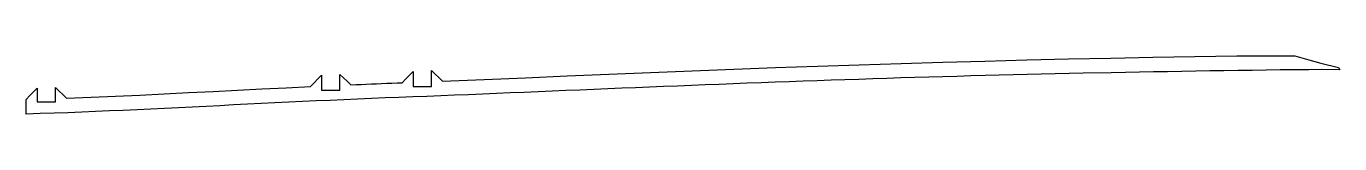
# Model space of a CAD drawing. Header units: millimetres. Extents: x 72 to 430, y -12 to 4.
import ezdxf

# ---------------------------------------------------------------- set-up
doc = ezdxf.new("R2010")
doc.units = ezdxf.units.MM

msp = doc.modelspace()

# ---------------------------------------------------------------- linework, layer by layer
msp.add_lwpolyline([(402.05, 3.65), (417.81, 3.65), (421.64, 2.62), (424.96, 1.65), (429.74, 0.47), (430.09, -0.12), (425.18, -0.03), (421.66, -0.11), (417.74, -0.15), (413.88, -0.19), (410.06, -0.25), (406.19, -0.3), (402.36, -0.35), (398.51, -0.4), (394.67, -0.46), (390.83, -0.52), (387, -0.58), (383.16, -0.65), (379.32, -0.72), (375.49, -0.79), (371.65, -0.86), (367.82, -0.93), (360.16, -1.09), (356.33, -1.17), (352.5, -1.26), (348.68, -1.35), (344.85, -1.44), (341.02, -1.53), (337.2, -1.63), (333.38, -1.73), (329.56, -1.83), (325.74, -1.94), (321.92, -2.04), (318.1, -2.15), (314.28, -2.27), (310.47, -2.38), (306.65, -2.5), (302.84, -2.63), (299.02, -2.75), (295.21, -2.88), (291.4, -3.01), (287.59, -3.14), (283.78, -3.27), (279.97, -3.41), (276.16, -3.55), (272.35, -3.69), (268.55, -3.84), (264.74, -3.98), (260.94, -4.13), (257.13, -4.28), (253.33, -4.43), (249.53, -4.58), (245.73, -4.74), (241.93, -4.89), (238.13, -5.05), (234.33, -5.21), (230.53, -5.36), (226.73, -5.52), (222.93, -5.68), (219.14, -5.84), (215.34, -6), (211.55, -6.16), (207.75, -6.32), (203.96, -6.48), (200.16, -6.64), (196.37, -6.8), (192.58, -6.96), (188.78, -7.11), (184.99, -7.26), (181.2, -7.42), (177.4, -7.56), (173.6, -7.71), (169.85, -7.86), (166.09, -8.01), (162.33, -8.17), (158.57, -8.33), (154.81, -8.5), (151.06, -8.67), (147.3, -8.85), (143.54, -9.03), (139.79, -9.21), (136.03, -9.4), (132.27, -9.58), (128.52, -9.77), (124.76, -9.96), (121, -10.15), (117.24, -10.34), (113.48, -10.53), (109.72, -10.72), (105.96, -10.9), (102.19, -11.08), (98.43, -11.25), (94.66, -11.42), (90.89, -11.58), (87.12, -11.74), (83.34, -11.88), (79.57, -12.02), (75.78, -12.14), (72, -12.25), (72, -8.25), (72, -8.25), (72, -8.25), (72, -8.25), (72, -8.25), (72, -8.25), (72, -8.25), (72, -8.25), (73, -7.22), (74, -6.19), (75, -5.16), (75, -8.89), (80, -8.89), (80, -5), (81, -5.96), (82, -6.93), (83, -7.89), (89.66, -7.63), (96.31, -7.34), (102.96, -7.04), (109.61, -6.72), (116.26, -6.39), (122.91, -6.05), (129.55, -5.72), (136.2, -5.38), (142.85, -5.06), (149.5, -4.74), (150.5, -3.69), (151.5, -2.65), (152.5, -1.6), (152.5, -5.74), (157.5, -5.74), (157.5, -1.38), (158.5, -2.33), (159.5, -3.29), (160.5, -4.24), (161.9, -4.18), (163.29, -4.12), (164.69, -4.07), (166.09, -4.01), (167.49, -3.95), (168.89, -3.89), (170.29, -3.84), (171.69, -3.78), (173.1, -3.73), (174.5, -3.67), (175.5, -2.64), (176.5, -1.6), (177.5, -0.56), (177.5, -4.67), (182.5, -4.67), (182.5, -0.36), (183.5, -1.32), (184.5, -2.28), (185.5, -3.24), (196.82, -2.78), (208.15, -2.3), (219.49, -1.82), (230.84, -1.35), (242.19, -0.88), (253.55, -0.42), (264.92, 0.02), (276.3, 0.45), (287.68, 0.86), (299.08, 1.25), (310.48, 1.62), (321.89, 1.96), (333.31, 2.27), (344.74, 2.56), (356.18, 2.83), (367.64, 3.07), (379.1, 3.28), (390.57, 3.47), (402.05, 3.65)], close=True)

doc.saveas('drawing.dxf')
